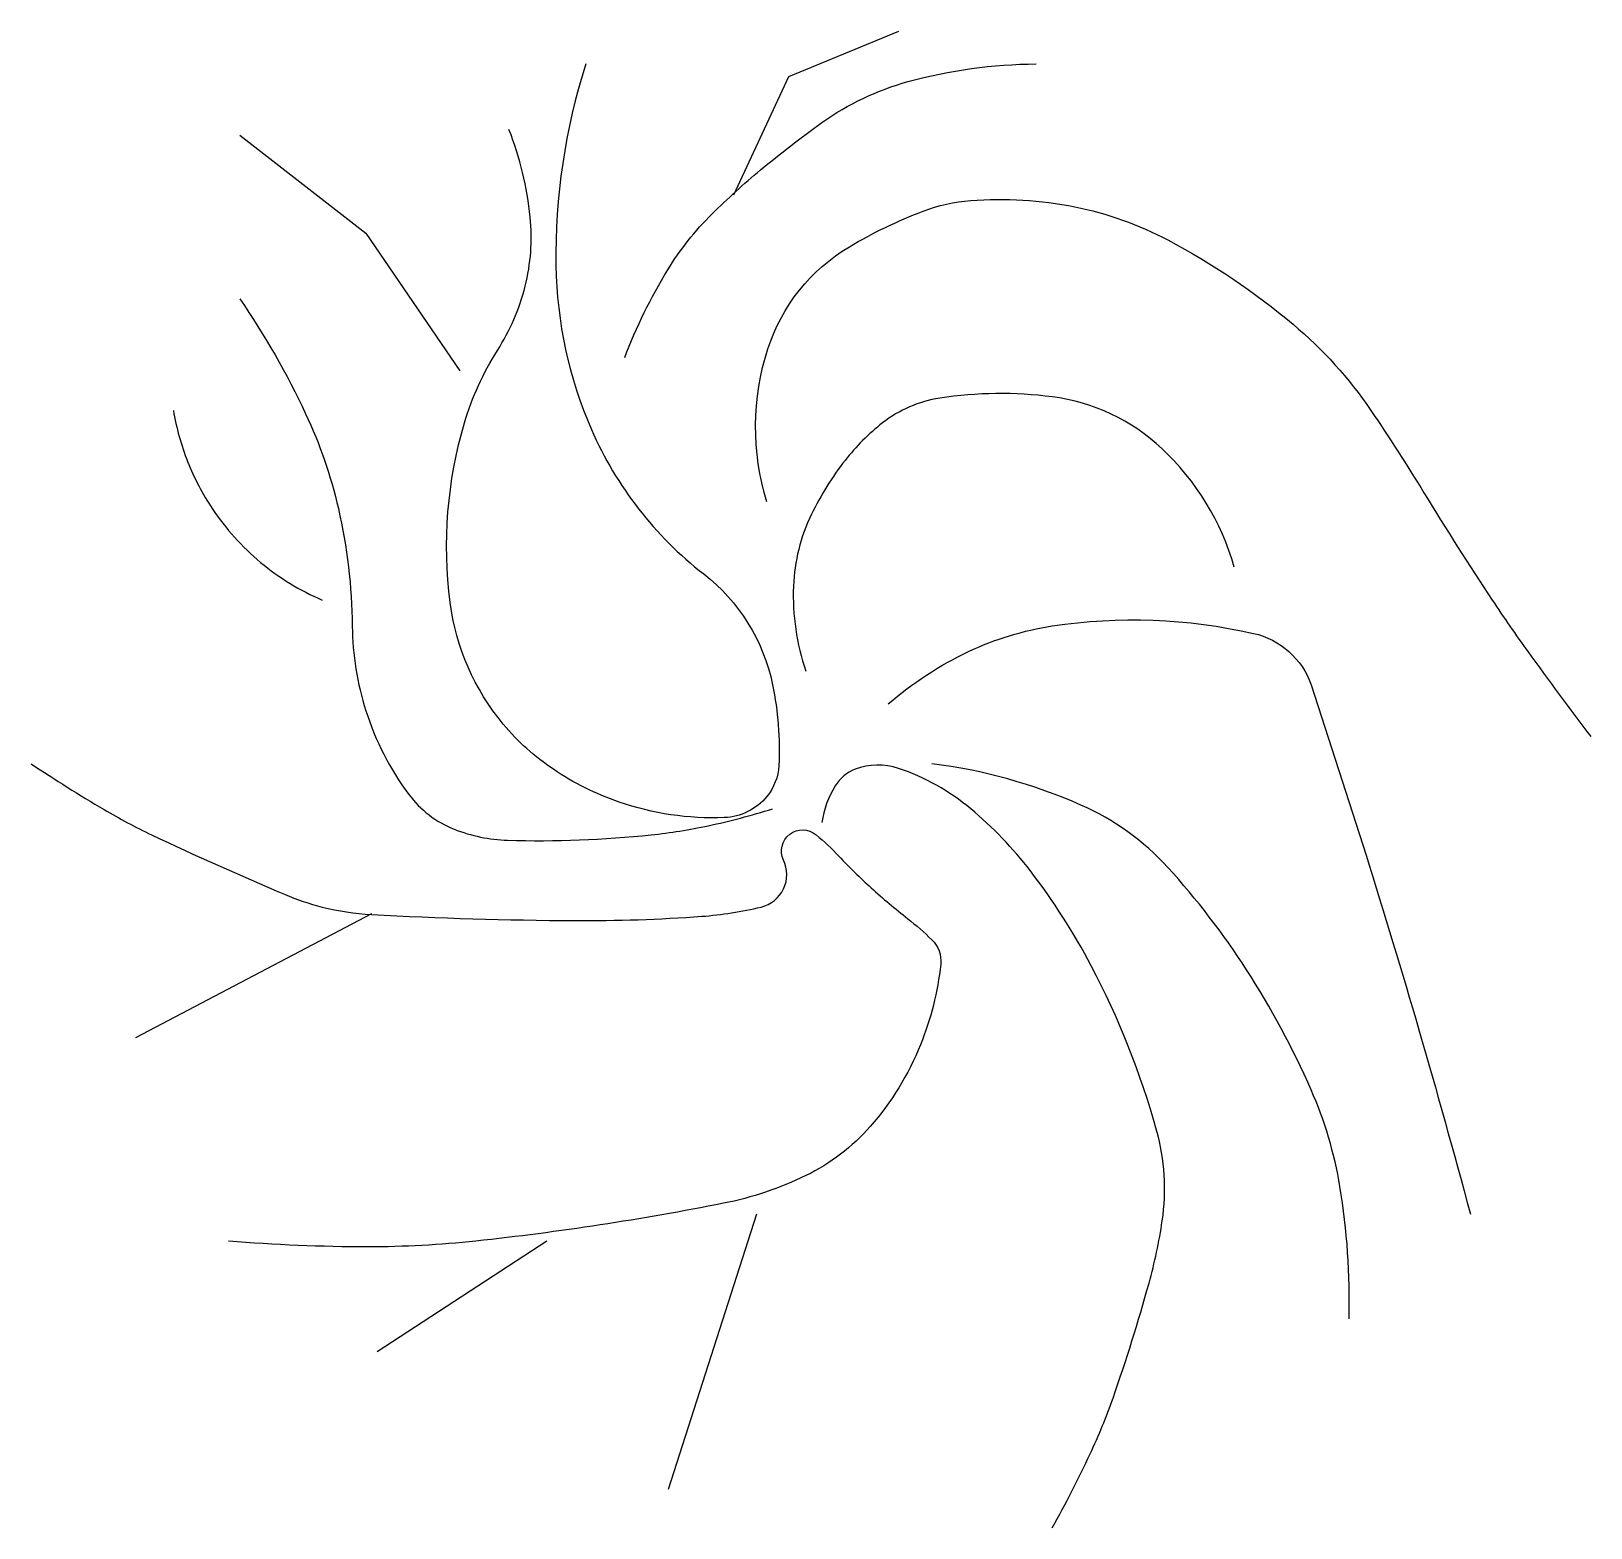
# Model space of a CAD drawing. Extents: x -0.99 to 0.99, y -0.99 to 0.91.
import ezdxf

# ---------------------------------------------------------------- set-up
doc = ezdxf.new("R2010")
doc.units = 0
doc.header["$LTSCALE"] = 100
doc.header["$MEASUREMENT"] = 0
doc.layers.add('P-ARVORE', color=7, linetype='CONTINUOUS')

msp = doc.modelspace()

# ---------------------------------------------------------------- linework, layer by layer
at = {"layer": 'P-ARVORE', "linetype": 'CONTINUOUS'}
for points in [[(-0.1021, 0.6985), (-0.0323, 0.8488), (0.1072, 0.9061)], [(-0.7288, 0.7744), (-0.5688, 0.6498), (-0.4497, 0.4751)], [(-0.5616, -0.2137), (-0.8611, -0.3712)], [(-0.0732, -0.5946), (-0.1851, -0.9441)], [(-0.339, -0.629), (-0.5543, -0.7693)]]:
    msp.add_lwpolyline(points, dxfattribs=at)
for points in [[(-0.2897, 0.8646, 0.081449), (-0.3276, 0.6087, 0.09931), (-0.2825, 0.4006, 0.125117), (-0.1402, 0.2175, -0.178086), (-0.0528, 0.077, -0.063908), (-0.0449, -0.0257, -0.160442), (-0.06, -0.0648, -0.214567), (-0.1142, -0.0917, -0.092896), (-0.2476, -0.0719, -0.065148), (-0.3309, -0.0304, -0.070956), (-0.3944, 0.0269, -0.142597), (-0.4618, 0.1813, -0.104069), (-0.4437, 0.4092, -0.070391), (-0.4019, 0.501, 0.080024), (-0.3667, 0.5825, 0.087865), (-0.3603, 0.67, 0.066949), (-0.3872, 0.7815)], [(-0.2404, 0.4923, -0.044682), (-0.1858, 0.6033, -0.061336), (-0.1297, 0.6741, -0.021398), (-0.0681, 0.7301, -0.018115), (0.0098, 0.7901, -0.088663), (0.119, 0.8421, -0.065079), (0.2816, 0.8646)], [(-0.06, 0.309, -0.15415), (-0.0587, 0.5032, -0.182547), (0.0447, 0.6326, -0.042902), (0.1381, 0.6778, -0.07207), (0.1986, 0.6913, -0.06867), (0.3306, 0.6833, -0.072417), (0.4488, 0.6412, -0.053003), (0.6076, 0.5342, -0.069069), (0.7062, 0.425, -0.011932), (0.7735, 0.3206, 0.009178), (0.8602, 0.1844, 0.010014), (0.9057, 0.1186, 0.005993), (0.9853, 0.0111)], [(-0.7288, 0.5667, -0.040463), (-0.6452, 0.4208, -0.053459), (-0.6037, 0.3004, -0.053778), (-0.586, 0.1514, 0.074403), (-0.5688, 0.044, 0.083198), (-0.5143, -0.0622, 0.138856), (-0.4569, -0.1063, 0.087891), (-0.3889, -0.1204, 0.033246), (-0.2067, -0.1135, 0.026612), (-0.1344, -0.102, 0.02308), (-0.0528, -0.0805)], [(0.533, 0.2259, 0.136217), (0.4412, 0.3766, 0.157301), (0.3021, 0.4422, 0.070171), (0.1593, 0.4405, 0.12826), (0.0868, 0.4092, 0.062011), (0.0391, 0.3615, 0.051839), (-0.0034, 0.2932, 0.104783), (-0.0263, 0.2018, 0.090519), (-0.0107, 0.0942)], [(-0.813, 0.425, 0.052985), (-0.7949, 0.3601, 0.052985), (-0.7636, 0.3004, 0.072272), (-0.7023, 0.2322, 0.072272), (-0.6241, 0.1844)], [(0.094, 0.0526, -0.067187), (0.1958, 0.119, -0.073562), (0.3021, 0.1515, -0.093418), (0.5573, 0.1421, -0.25764), (0.6305, 0.077), (0.7002, -0.1393, -0.005191), (0.7672, -0.361, -0.004956), (0.8325, -0.5946)], [(-0.9934, -0.0233, 0.014301), (-0.9009, -0.0815, 0.022943), (-0.8406, -0.1135, 0.01032), (-0.672, -0.189, 0.037793), (-0.6241, -0.2051, 0.048958), (-0.5618, -0.2146, 0.011951), (-0.3042, -0.2223, 0.019564), (-0.1427, -0.2169, 0.041375), (-0.0672, -0.2051, 0.47666), (-0.0389, -0.1455, -0.807655), (0.0026, -0.1135, -0.028286), (0.0314, -0.1407, 0.019539), (0.0723, -0.1808, 0.017303), (0.1187, -0.2199, -0.025876), (0.1493, -0.2467, -0.231233), (0.1605, -0.2776, -0.068815), (0.1349, -0.3798, -0.084375), (0.0712, -0.4835, -0.099945), (-0.0107, -0.5459, -0.064332), (-0.115, -0.581, -0.022185), (-0.4293, -0.629, -0.026795), (-0.5662, -0.6363, -0.020747), (-0.7432, -0.629)], [(0.3021, -0.9927, 0.018161), (0.3501, -0.899, 0.024951), (0.3791, -0.8281, 0.016538), (0.4248, -0.6823, 0.031277), (0.4416, -0.6032, 0.104913), (0.4344, -0.4884, 0.05326), (0.3514, -0.2796, 0.042497), (0.2743, -0.1592, 0.055782), (0.1986, -0.0805, 0.091303), (0.1071, -0.0292, 0.177252), (0.0519, -0.0304, 0.161184), (0.0267, -0.0513, 0.105355), (0.0098, -0.0977)], [(0.6786, -0.7278, 0.047683), (0.667, -0.5597, 0.062885), (0.6305, -0.4371, 0.039218), (0.5484, -0.2847, 0.041534), (0.4488, -0.155, 0.104965), (0.3385, -0.0757, 0.072228), (0.1493, -0.0233)]]:
    msp.add_lwpolyline(points, format="xyb", dxfattribs=at)

doc.saveas('drawing.dxf')
